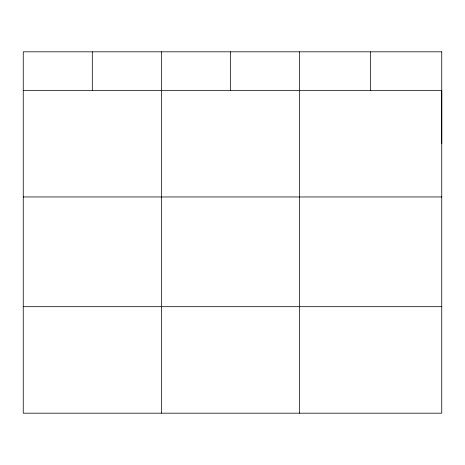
<?xml version="1.0" encoding="UTF-8"?>
<svg xmlns="http://www.w3.org/2000/svg" width="465" height="465" viewBox="0 0 465 465"><rect width="100%" height="100%" fill="white"/><g stroke="black" fill="none" stroke-linecap="round" stroke-linejoin="round"><path stroke-width="0.7" d="M441.75 143.714L441.75 90.466L23.25 90.466M23.25 196.962L441.75 196.962M23.25 306.685L441.75 306.685M370.605 51.818L370.605 90.466M299.46 51.818L299.46 413.182M230.407 51.818L230.407 90.466M161.355 51.818L161.355 413.182M92.303 51.818L92.303 90.466M441.75 51.818L23.25 51.818L23.25 413.182L441.75 413.182L441.75 51.818"/></g></svg>
